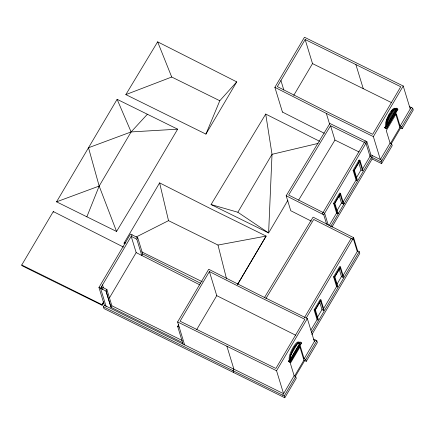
<?xml version="1.0" encoding="UTF-8"?>
<svg xmlns="http://www.w3.org/2000/svg" width="435" height="435" viewBox="0 0 435 435"><rect width="100%" height="100%" fill="white"/><g stroke="black" fill="none" stroke-linecap="round" stroke-linejoin="round"><path stroke-width="0.65" d="M86.864 216.804L56.555 201.835L117.113 99.321L177.638 129.179L149.058 177.616L116.553 231.463L86.864 216.804L99.175 186.06L131.114 131.93L147.373 114.253M205.924 134.11L219.789 100.741L236.743 81.878L157.639 41.842L125.845 94.607L205.924 134.11L236.743 81.878M103.851 302.368L102.133 305.278L27.628 268.525L21.951 265.649L21.75 264.997L53.287 211.546L123.507 247.096M104.53 305.723L98.952 287.464L130.516 234.03L137.721 237.679L142.696 253.948L200.671 283.326M132.082 234.824L100.545 288.274L106.124 306.534M102.181 289.264L101.415 286.741L106.907 289.531L106.015 291.042L110.985 307.311L182.618 342.644M142.696 253.948L141.799 255.465L136.829 239.196L137.721 237.679M102.133 305.278L101.937 304.625L103.65 301.716M313.532 339.142L316.827 340.768L317.376 342.557L306.289 361.344L305.74 359.555L304.163 358.777L300.362 346.336L290.346 363.307L294.152 375.748L295.729 376.525L296.278 378.314L284.8 397.769L103.981 308.578L103.432 306.784L104.329 305.272L283.571 393.686L276.557 370.745L177.6 321.938L208.718 269.26L257.683 294.076L307.344 318.572L314.358 341.508M109.489 297.806L136.16 252.604L131.185 236.335L136.829 239.196M106.907 289.531L111.882 305.794L110.985 307.311L106.015 291.042L98.952 287.464M265.72 114.073L211.062 204.559L237.847 212.247L272.022 154.322L265.72 114.073L319.573 141.261M183.064 344.107L177.643 326.375L178.671 324.63M237.581 284.474L266.128 236.085L212.525 209.643L159.618 182.885L124.029 243.143L125.242 243.741M287.878 200.296L268.612 232.948L211.062 204.559M322.183 214.004L365.302 140.924M326.625 224.21L323.749 214.798L366.879 141.701L329.899 123.464L286.181 195.761L290.759 210.725L311.357 221.165M338.158 213.835L336.581 213.058L333.596 203.297L339.686 192.977L340.474 193.368L343.46 203.123L344.248 203.515M358.603 160.776L359.658 161.298L354.362 170.27L357.255 179.742L356.858 180.416L356.069 180.025L353.089 170.264L359.174 159.944L359.962 160.336L362.948 170.096L362.551 170.765L360.974 169.987L358.657 162.413M409.319 106.531L412.701 108.201L413.25 109.99L402.223 128.684L401.674 126.895L400.097 126.117L396.29 113.676L386.28 130.647L390.081 143.088L380.369 159.547L373.36 136.612L403.218 86.005L304.467 37.231L274.876 87.332L282.435 112.056M343.46 203.123L343.063 203.797L340.165 194.331L334.868 203.303L337.767 212.775L337.37 213.444L334.385 203.689L340.474 193.368M356.858 180.416L353.878 170.656L359.962 160.336M386.949 121.599L394.175 109.354L395.752 110.131L386.807 125.296A9.119 2.42 -63.7 0 1 390.282 114.459A9.119 2.42 -63.7 0 1 395.752 110.131M386.362 124.323L394.964 109.745M395.6 109.18L396.176 108.201L397.873 109.359L386.416 128.776L384.725 127.613L385.589 126.15L385.426 124.492A10.081 2.675 -63.7 0 1 389.39 113.731A10.081 2.675 -63.7 0 1 394.98 108.299L396.388 109.571L386.378 126.541L385.589 126.15M384.839 127.999L385.513 126.851M336.853 210.872L341.486 203.02L339.169 195.445M356.341 177.839L360.974 169.987M386.416 128.776L386.302 128.39L397.759 108.978M329.36 225.292L336.581 213.058M343.014 202.155L356.069 180.025M362.502 169.128L370.908 154.882L366.879 141.701M330.595 226.651L372.485 155.659M331.965 227.048L372.137 158.965L371.588 157.176M400.097 126.117L411.124 107.423M390.532 143.316L399.852 127.515L395.703 113.932M391.321 143.708L400.64 127.906M391.658 143.865L392.207 145.654L381.598 163.631L381.055 161.842L391.658 143.865L390.081 143.088M304.522 317.468L351.121 238.489L352.698 239.266M306.229 318.023L353.628 237.684L313.086 217.141L264.507 297.475M352.785 239.554L353.323 238.646L357.173 251.245M276.557 370.745L307.344 318.572M323.558 310.378L320.666 300.911L315.37 309.883L318.262 319.35L317.865 320.024L317.077 319.638L314.097 309.878L320.182 299.557L320.976 299.949L323.955 309.704L323.558 310.378L321.982 309.6L319.665 302.026M343.052 277.345L340.154 267.878L334.858 276.85L337.756 286.322L337.359 286.991L336.57 286.605L333.585 276.845L339.675 266.524L340.464 266.916L343.449 276.676L343.052 277.345L341.47 276.568L339.159 268.993M317.865 320.024L314.886 310.269L320.976 299.949M337.359 286.991L334.374 277.236L340.464 266.916M290.303 355.857L297.529 343.612M299.992 342.258L299.873 341.872L301.569 343.036L290.112 362.447L288.421 361.289L289.286 359.827L289.123 358.163A10.081 2.675 -63.7 0 1 293.087 347.402A10.081 2.675 -63.7 0 1 298.676 341.975M288.873 361.099L289.547 359.957M299.449 343.808L290.504 358.967A9.119 2.42 -63.7 0 1 293.978 348.136A9.119 2.42 -63.7 0 1 299.449 343.808L297.872 343.03M289.21 361.681L300.085 343.242L299.465 342.361A10.081 2.675 -63.7 0 0 293.875 347.793A10.081 2.675 -63.7 0 0 289.911 358.554L290.074 360.213M290.112 362.447L289.998 362.067L301.45 342.649M317.349 317.452L321.982 309.6M336.837 284.419L341.47 276.568M310.916 330.078L317.077 319.638M323.51 308.736L336.57 286.605M342.997 275.708L357.657 250.864L353.628 237.684M311.351 332.791L359.234 251.642L357.657 250.864M311.906 334.569L359.783 253.431L359.234 251.642M282.674 395.197L294.152 375.748M304.163 358.777L315.25 339.991M294.598 375.976L303.924 360.18L299.769 346.597M295.387 376.367L304.712 360.566M284.8 397.769L284.251 395.975L295.729 376.525M305.74 359.555L316.827 340.768M103.003 303.744L103.693 302.575M305.152 39.525L277.34 86.608L327.816 112.192L372.675 134.317L400.744 86.744L305.152 39.525L312.509 63.602L391.739 102.736M293.75 95.363L312.509 63.602M209.393 271.57L180.074 321.199L275.877 368.45L304.87 319.312L256.78 295.588L209.393 271.57L216.75 295.648L295.795 335.276M196.745 329.507L216.75 295.648M237.706 284.234L266.128 236.085L217.984 245.052L168.514 220.654L159.618 182.885M401.674 126.895L412.701 108.201M381.055 161.842L370.011 156.393L365.982 143.218L330.562 125.748L288.661 195.043L324.646 213.28L328.289 225.205M298.622 200.122L334.939 140.065L330.562 125.748M265.964 298.459L313.744 219.441L352.736 239.201M124.029 243.143L125.829 242.23M136.052 237.064L168.514 220.654M125.845 94.607L171.711 77.022L219.789 100.741M177.638 129.179L131.114 131.93L88.506 147.748L99.175 186.06L116.553 231.463M56.555 201.835L99.175 186.06M318.05 143.419L272.022 154.322L268.612 232.948L237.847 212.247M397.873 109.359L396.176 108.201M399.852 127.515L402.223 128.684M384.725 127.613L386.302 128.39M373.36 136.612L326.913 113.704L274.876 87.332M370.908 154.882L381.946 160.325M334.939 140.065L359.114 151.989M372.137 158.965L381.598 163.631M353.089 170.264L353.878 170.656M341.486 203.02L343.851 204.189M333.596 203.297L334.385 203.689M337.767 212.775L338.555 213.161M333.585 276.845L334.374 277.236M314.097 309.878L314.886 310.269M141.631 251.821L202.329 281.766M303.924 360.18L306.289 361.344M289.286 359.827L290.863 360.604M288.421 361.289L289.998 362.067M177.643 326.375L179.193 327.142M111.882 305.794L182.27 340.518M101.937 304.625L21.75 264.997M103.432 306.784L284.251 395.975M282.353 112.012L324.292 133.268M286.181 195.761L323.749 214.798M136.16 252.604L199.763 284.838M396.388 109.571L395.768 108.69A10.081 2.675 -63.7 0 0 390.179 114.117A10.081 2.675 -63.7 0 0 386.215 124.878L386.378 126.541M117.113 99.321L131.114 131.93M157.639 41.842L171.711 77.022M403.218 86.005L410.232 108.94M355.89 64.587L363.252 88.664M359.658 161.298L362.551 170.765M326.326 113.404L329.621 124.182M280.928 80.529L283.837 90.034M226.896 346.249L233.91 369.185L233.013 370.702L233.562 372.49M177.6 321.938L184.614 344.873M102.529 284.849L103.492 287.997M101.437 286.757L102.203 289.259M53.287 211.546L53.489 212.198M217.984 245.052L226.564 278.911M386.623 120.386A9.119 2.42 -63.7 0 1 387.857 117.222M388.373 116.145A9.119 2.42 -63.7 0 1 389.494 114.073M391.081 111.675A9.119 2.42 -63.7 0 1 392.604 109.957"/></g></svg>
